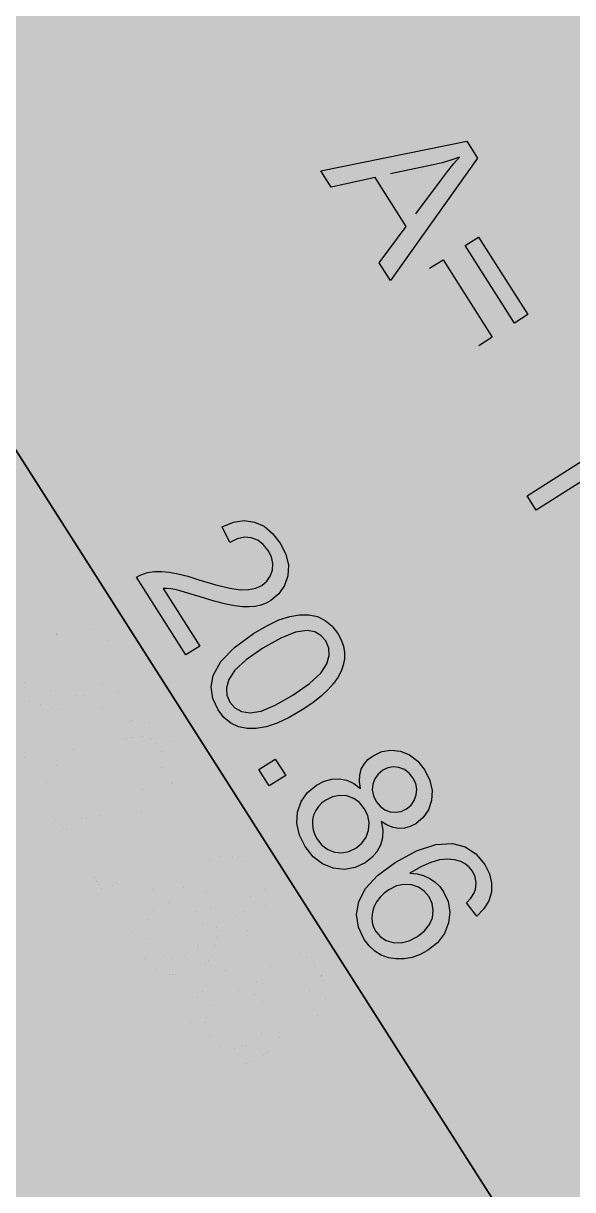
# Model space of a CAD drawing. Extents: x -5280327 to 29700, y -3925683 to 5564800.
# Drawn here: x 19782.6 to 19937.4, y 5512.1 to 5840.6 of the extents above; entities that cross this region are included whole.
import ezdxf

# ---------------------------------------------------------------- set-up
doc = ezdxf.new("R2010")
doc.units = 0
doc.linetypes.add('6', pattern=[2640.874023, 1320.437012, -1320.437012])
doc.layers.get('0').update_dxf_attribs({"linetype": 'CONTINUOUS'})
doc.layers.add('31_PREDIOS_TOTAL', color=7, linetype='CONTINUOUS')
doc.layers.add('LOTES', color=7, linetype='CONTINUOUS')

msp = doc.modelspace()

# ---------------------------------------------------------------- linework, layer by layer
at = {"color": 7, "linetype": '6', "const_width": 10343.08}
msp.add_lwpolyline([(0, 29405.62), (24528.32, 0)], dxfattribs=at)
msp.add_lwpolyline([(0, 29405.62), (24528.32, 0)], dxfattribs=at)
at = {"layer": '31_PREDIOS_TOTAL', "color": 7, "const_width": 0.00153}
for points in [[(19782.15, 5655.06), (19785.33, 5654.09), (19785.33, 5654.09), (19790.11, 5652.63), (19793.99, 5651.69), (19796.96, 5651.26), (19796.96, 5651.26), (19799.32, 5651.29), (19801.35, 5651.69), (19803.05, 5652.48), (19803.05, 5652.48), (19804.45, 5653.64), (19805.44, 5655.08), (19806.02, 5656.79), (19806.02, 5656.79), (19806.13, 5658.64), (19805.73, 5660.49), (19804.81, 5662.34), (19804.81, 5662.34), (19803.45, 5664.04), (19801.87, 5665.23), (19800.07, 5665.91), (19800.07, 5665.91), (19798.12, 5666.05), (19796.12, 5665.61), (19794.07, 5664.59), (19791.84, 5669.03), (19791.84, 5669.03), (19795.05, 5670.31), (19798.11, 5670.74), (19801, 5670.34), (19801, 5670.34), (19803.68, 5669.13), (19806.09, 5667.14), (19808.22, 5664.39), (19808.22, 5664.39), (19809.81, 5661.25), (19810.53, 5658.18), (19810.38, 5655.18), (19810.38, 5655.18), (19809.46, 5652.44), (19807.87, 5650.12), (19805.61, 5648.25), (19805.61, 5648.25), (19804.24, 5647.5), (19802.77, 5646.95), (19801.2, 5646.58), (19801.2, 5646.58), (19799.48, 5646.41), (19797.56, 5646.45), (19795.45, 5646.7), (19795.45, 5646.7), (19792.88, 5647.22), (19789.62, 5648.07), (19785.65, 5649.25), (19785.65, 5649.25), (19782.46, 5650.24)], [(19775.22, 5651.61), (19785.54, 5635.41)], [(19800.7, 5638.95), (19800.7, 5638.95), (19804.44, 5641.14), (19807.84, 5642.74), (19810.9, 5643.75), (19810.9, 5643.75), (19813.69, 5644.21), (19816.29, 5644.19), (19818.69, 5643.67), (19818.69, 5643.67), (19820.86, 5642.64), (19822.78, 5641.05), (19824.44, 5638.92), (19824.44, 5638.92), (19825.4, 5637.15), (19826.04, 5635.37), (19826.34, 5633.58), (19826.34, 5633.58), (19826.32, 5631.8), (19826, 5630.04), (19825.36, 5628.3), (19825.36, 5628.3), (19824.43, 5626.57), (19823.23, 5624.85), (19821.75, 5623.12), (19821.75, 5623.12), (19819.86, 5621.34), (19817.42, 5619.43), (19814.42, 5617.41), (19814.42, 5617.41), (19810.71, 5615.23), (19807.33, 5613.63), (19804.27, 5612.62), (19804.27, 5612.62), (19801.48, 5612.15), (19798.88, 5612.17), (19796.48, 5612.68), (19796.48, 5612.68), (19794.3, 5613.71), (19792.37, 5615.3), (19790.7, 5617.44), (19790.7, 5617.44), (19789.2, 5620.64), (19788.75, 5623.87), (19789.35, 5627.13), (19789.35, 5627.13), (19791.52, 5631.06), (19795.3, 5635), (19800.7, 5638.95)], [(19803.36, 5634.78), (19798.67, 5631.5), (19795.47, 5628.57), (19793.74, 5625.98), (19793.74, 5625.98), (19793.12, 5623.66), (19793.22, 5621.52), (19794.04, 5619.57), (19794.04, 5619.57), (19795.46, 5617.99), (19797.36, 5617), (19799.74, 5616.59), (19799.74, 5616.59), (19802.81, 5617.06), (19806.82, 5618.72), (19811.77, 5621.57), (19811.77, 5621.57), (19816.46, 5624.86), (19819.67, 5627.8), (19821.39, 5630.38), (19821.39, 5630.38), (19822.01, 5632.7), (19821.89, 5634.85), (19821.05, 5636.83), (19821.05, 5636.83), (19819.68, 5638.4), (19817.95, 5639.39), (19815.85, 5639.79), (19815.85, 5639.79), (19812.52, 5639.31), (19808.36, 5637.64), (19803.36, 5634.78)], [(19785.54, 5635.41), (19781.64, 5632.92)], [(19830.81, 5595.25), (19830.81, 5595.25), (19830.53, 5597.23), (19830.62, 5599.04), (19831.06, 5600.67), (19831.06, 5600.67), (19831.85, 5602.12), (19832.96, 5603.4), (19834.39, 5604.5), (19834.39, 5604.5), (19836.85, 5605.66), (19839.42, 5606.08), (19842.1, 5605.77), (19842.1, 5605.77), (19844.69, 5604.72), (19846.97, 5602.94), (19848.95, 5600.43), (19848.95, 5600.43), (19850.39, 5597.56), (19851.03, 5594.71), (19850.87, 5591.87), (19850.87, 5591.87), (19850.01, 5589.26), (19848.53, 5587.09), (19846.43, 5585.34), (19846.43, 5585.34), (19844.88, 5584.54), (19843.29, 5584.09), (19841.66, 5584), (19841.66, 5584), (19840.01, 5584.27), (19838.36, 5584.94), (19836.71, 5585.99), (19836.71, 5585.99), (19837.1, 5583.61), (19837.01, 5581.39), (19836.45, 5579.32), (19836.45, 5579.32), (19835.45, 5577.44), (19834.03, 5575.79), (19832.19, 5574.37), (19832.19, 5574.37), (19829.31, 5573), (19826.3, 5572.49), (19823.16, 5572.84), (19823.16, 5572.84), (19820.15, 5574.02), (19817.52, 5576.04), (19815.26, 5578.89), (19815.26, 5578.89), (19813.64, 5582.14), (19812.93, 5585.38), (19813.13, 5588.62), (19813.13, 5588.62), (19814.16, 5591.61), (19815.93, 5594.14), (19818.44, 5596.21), (19818.44, 5596.21), (19820.59, 5597.33), (19822.74, 5597.93), (19824.88, 5598.02), (19824.88, 5598.02), (19826.97, 5597.6), (19828.94, 5596.68), (19830.81, 5595.25)], [(19802.2, 5600.63), (19806.82, 5603.57), (19809.76, 5598.95), (19805.14, 5596.01), (19802.2, 5600.63)], [(19837.16, 5600.44), (19835.8, 5599.34), (19834.85, 5598.02), (19834.29, 5596.49), (19834.29, 5596.49), (19834.17, 5594.86), (19834.51, 5593.23), (19835.3, 5591.62), (19835.3, 5591.62), (19836.4, 5590.26), (19837.71, 5589.29), (19839.23, 5588.72), (19839.23, 5588.72), (19840.81, 5588.56), (19842.34, 5588.83), (19843.8, 5589.52), (19843.8, 5589.52), (19845.1, 5590.59), (19846.02, 5591.9), (19846.57, 5593.45), (19846.57, 5593.45), (19846.7, 5595.11), (19846.4, 5596.71), (19845.64, 5598.27), (19845.64, 5598.27), (19844.55, 5599.62), (19843.23, 5600.59), (19841.7, 5601.17), (19841.7, 5601.17), (19840.1, 5601.35), (19838.59, 5601.11), (19837.16, 5600.44)], [(19821.08, 5592.03), (19819.99, 5591.21), (19819.05, 5590.22), (19818.24, 5589.07), (19818.24, 5589.07), (19817.65, 5587.8), (19817.33, 5586.45), (19817.29, 5585.02), (19817.29, 5585.02), (19817.5, 5583.6), (19817.94, 5582.25), (19818.62, 5580.96), (19818.62, 5580.96), (19819.99, 5579.27), (19821.63, 5578.07), (19823.55, 5577.36), (19823.55, 5577.36), (19825.58, 5577.17), (19827.56, 5577.55), (19829.51, 5578.49), (19829.51, 5578.49), (19831.21, 5579.88), (19832.41, 5581.56), (19833.11, 5583.52), (19833.11, 5583.52), (19833.28, 5585.61), (19832.88, 5587.64), (19831.92, 5589.62), (19831.92, 5589.62), (19830.56, 5591.29), (19828.93, 5592.47), (19827.01, 5593.16), (19827.01, 5593.16), (19824.97, 5593.34), (19823, 5592.96), (19821.08, 5592.03)], [(19863.61, 5559.25), (19860.73, 5563.09), (19860.73, 5563.09), (19861.91, 5564.42), (19862.74, 5565.67), (19863.22, 5566.83), (19863.22, 5566.83), (19863.43, 5568.62), (19863.15, 5570.34), (19862.37, 5571.99), (19862.37, 5571.99), (19861.46, 5573.15), (19860.38, 5574.06), (19859.12, 5574.7), (19859.12, 5574.7), (19857.29, 5575.21), (19855.29, 5575.35), (19853.12, 5575.13), (19853.12, 5575.13), (19850.69, 5574.45), (19847.9, 5573.21), (19844.75, 5571.41), (19844.75, 5571.41), (19846.78, 5571.23), (19848.64, 5570.74), (19850.35, 5569.94), (19850.35, 5569.94), (19851.86, 5568.89), (19853.16, 5567.64), (19854.25, 5566.19), (19854.25, 5566.19), (19855.56, 5563.41), (19856.03, 5560.47), (19855.67, 5557.38), (19855.67, 5557.38), (19854.49, 5554.4), (19852.52, 5551.82), (19849.76, 5549.61), (19849.76, 5549.61), (19847.64, 5548.47), (19845.43, 5547.69), (19843.13, 5547.27), (19843.13, 5547.27), (19840.85, 5547.23), (19838.7, 5547.59), (19836.69, 5548.35), (19836.69, 5548.35), (19834.87, 5549.48), (19833.26, 5550.96), (19831.89, 5552.77), (19831.89, 5552.77), (19830.28, 5556.2), (19829.77, 5559.75), (19830.35, 5563.41), (19830.35, 5563.41), (19832.24, 5567.12), (19835.66, 5570.79), (19840.61, 5574.44), (19840.61, 5574.44), (19846.66, 5577.74), (19852.05, 5579.52), (19856.79, 5579.77), (19856.79, 5579.77), (19860.35, 5578.81), (19863.38, 5576.85), (19865.87, 5573.87), (19865.87, 5573.87), (19867.18, 5571.27), (19867.81, 5568.67), (19867.75, 5566.09), (19867.75, 5566.09), (19867.02, 5563.6), (19865.64, 5561.32), (19863.61, 5559.25)], [(19838.82, 5566.75), (19837.51, 5565.77), (19836.36, 5564.62), (19835.38, 5563.3), (19835.38, 5563.3), (19834.63, 5561.88), (19834.19, 5560.43), (19834.04, 5558.96), (19834.04, 5558.96), (19834.18, 5557.52), (19834.56, 5556.18), (19835.18, 5554.96), (19835.18, 5554.96), (19836.45, 5553.47), (19838.08, 5552.44), (19840.07, 5551.86), (19840.07, 5551.86), (19842.27, 5551.82), (19844.54, 5552.4), (19846.88, 5553.6), (19846.88, 5553.6), (19848.87, 5555.16), (19850.28, 5556.91), (19851.11, 5558.86), (19851.11, 5558.86), (19851.36, 5560.88), (19851.05, 5562.83), (19850.15, 5564.72), (19850.15, 5564.72), (19848.83, 5566.32), (19847.18, 5567.45), (19845.21, 5568.13), (19845.21, 5568.13), (19843.08, 5568.27), (19840.95, 5567.81), (19838.82, 5566.75)]]:
    msp.add_lwpolyline(points, dxfattribs=at)
at = {"layer": '31_PREDIOS_TOTAL', "color": 7}
for points in [[(19866.48, 5799.12, 33030.86), (19907.61, 5807.41, 33030.86), (19910.6, 5802.69, 33030.86), (19886.12, 5768.17, 33030.86), (19882.96, 5773.16, 33030.86), (19890.52, 5783.37, 33030.86), (19881.75, 5797.2, 33030.86), (19869.43, 5794.47, 33030.86), (19866.48, 5799.12, 33030.86)], [(19893.23, 5786.98, 33030.86), (19900.2, 5796.25, 33030.86), (19900.2, 5796.25, 33030.86), (19902.2, 5798.87, 33030.86), (19903.99, 5801.1, 33030.86), (19905.56, 5802.95, 33030.86), (19905.56, 5802.95, 33030.86), (19903.15, 5802.08, 33030.86), (19900.66, 5801.34, 33030.86), (19898.12, 5800.72, 33030.86), (19886.11, 5798.19, 33030.86)], [(19921.01, 5756.17, 33030.86), (19907.15, 5778.01, 33030.86), (19910.94, 5780.41, 33030.86), (19924.8, 5758.58, 33030.86), (19921.01, 5756.17, 33030.86)], [(19897.12, 5771.64, 33030.86), (19900.91, 5774.04, 33030.86), (19914.77, 5752.21, 33030.86), (19910.98, 5749.8, 33030.86)], [(19927.18, 5703.48, 33030.86), (19924.61, 5707.54, 33030.86), (19950.48, 5723.96, 33030.86), (19950.48, 5723.96, 33030.86), (19948.86, 5724.45, 33030.86), (19947.12, 5725.14, 33030.86), (19945.24, 5726.03, 33030.86), (19945.24, 5726.03, 33030.86), (19943.41, 5727.02, 33030.86), (19941.81, 5728, 33030.86), (19940.43, 5728.98, 33030.86), (19944.35, 5731.47, 33030.86), (19944.35, 5731.47, 33030.86), (19946.88, 5730.02, 33030.86), (19949.43, 5728.85, 33030.86), (19952.01, 5727.98, 33030.86), (19952.01, 5727.98, 33030.86), (19954.49, 5727.4, 33030.86), (19956.73, 5727.13, 33030.86), (19958.73, 5727.17, 33030.86), (19960.39, 5724.56, 33030.86), (19927.18, 5703.48, 33030.86)], [(19832.34, 5665.21, 33030.86), (19828.44, 5662.73, 33030.86), (19814.54, 5684.56, 33030.86), (19814.54, 5684.56, 33030.86), (19815.52, 5685.14, 33030.86), (19816.56, 5685.58, 33030.86), (19817.66, 5685.88, 33030.86), (19817.66, 5685.88, 33030.86), (19819.56, 5686.16, 33030.86), (19821.59, 5686.2, 33030.86), (19823.75, 5686.01, 33030.86), (19823.75, 5686.01, 33030.86), (19826.16, 5685.57, 33030.86), (19828.96, 5684.86, 33030.86), (19832.13, 5683.89, 33030.86), (19832.13, 5683.89, 33030.86), (19836.91, 5682.43, 33030.86), (19840.79, 5681.49, 33030.86), (19843.76, 5681.06, 33030.86), (19843.76, 5681.06, 33030.86), (19846.12, 5681.09, 33030.86), (19848.15, 5681.49, 33030.86), (19849.85, 5682.28, 33030.86), (19849.85, 5682.28, 33030.86), (19851.25, 5683.44, 33030.86), (19852.24, 5684.88, 33030.86), (19852.82, 5686.59, 33030.86), (19852.82, 5686.59, 33030.86), (19852.93, 5688.44, 33030.86), (19852.53, 5690.29, 33030.86), (19851.61, 5692.14, 33030.86), (19851.61, 5692.14, 33030.86), (19850.26, 5693.84, 33030.86), (19848.68, 5695.03, 33030.86), (19846.87, 5695.71, 33030.86), (19846.87, 5695.71, 33030.86), (19844.92, 5695.85, 33030.86), (19842.92, 5695.41, 33030.86), (19840.87, 5694.39, 33030.86), (19838.64, 5698.83, 33030.86), (19838.64, 5698.83, 33030.86), (19841.85, 5700.11, 33030.86), (19844.91, 5700.54, 33030.86), (19847.8, 5700.14, 33030.86), (19847.8, 5700.14, 33030.86), (19850.48, 5698.93, 33030.86), (19852.89, 5696.95, 33030.86), (19855.03, 5694.19, 33030.86), (19855.03, 5694.19, 33030.86), (19856.61, 5691.05, 33030.86), (19857.33, 5687.99, 33030.86), (19857.18, 5684.99, 33030.86), (19857.18, 5684.99, 33030.86), (19856.27, 5682.24, 33030.86), (19854.68, 5679.93, 33030.86), (19852.41, 5678.05, 33030.86), (19852.41, 5678.05, 33030.86), (19851.04, 5677.31, 33030.86), (19849.57, 5676.75, 33030.86), (19848, 5676.38, 33030.86), (19848, 5676.38, 33030.86), (19846.28, 5676.21, 33030.86), (19844.36, 5676.25, 33030.86), (19842.25, 5676.51, 33030.86), (19842.25, 5676.51, 33030.86), (19839.69, 5677.03, 33030.86), (19836.42, 5677.88, 33030.86), (19832.45, 5679.06, 33030.86), (19832.45, 5679.06, 33030.86), (19829.26, 5680.04, 33030.86), (19826.88, 5680.72, 33030.86), (19825.31, 5681.1, 33030.86), (19825.31, 5681.1, 33030.86), (19824.17, 5681.28, 33030.86), (19823.07, 5681.39, 33030.86), (19822.02, 5681.41, 33030.86), (19832.34, 5665.21, 33030.86)], [(19847.5, 5668.75, 33030.86), (19847.5, 5668.75, 33030.86), (19851.24, 5670.94, 33030.86), (19854.64, 5672.54, 33030.86), (19857.7, 5673.55, 33030.86), (19857.7, 5673.55, 33030.86), (19860.5, 5674.02, 33030.86), (19863.09, 5673.99, 33030.86), (19865.49, 5673.48, 33030.86), (19865.49, 5673.48, 33030.86), (19867.67, 5672.44, 33030.86), (19869.58, 5670.86, 33030.86), (19871.24, 5668.73, 33030.86), (19871.24, 5668.73, 33030.86), (19872.21, 5666.95, 33030.86), (19872.84, 5665.17, 33030.86), (19873.14, 5663.38, 33030.86), (19873.14, 5663.38, 33030.86), (19873.13, 5661.6, 33030.86), (19872.8, 5659.84, 33030.86), (19872.16, 5658.1, 33030.86), (19872.16, 5658.1, 33030.86), (19871.24, 5656.37, 33030.86), (19870.03, 5654.65, 33030.86), (19868.56, 5652.92, 33030.86), (19868.56, 5652.92, 33030.86), (19866.67, 5651.14, 33030.86), (19864.22, 5649.23, 33030.86), (19861.22, 5647.21, 33030.86), (19861.22, 5647.21, 33030.86), (19857.51, 5645.03, 33030.86), (19854.13, 5643.44, 33030.86), (19851.08, 5642.42, 33030.86), (19851.08, 5642.42, 33030.86), (19848.28, 5641.95, 33030.86), (19845.69, 5641.97, 33030.86), (19843.28, 5642.48, 33030.86), (19843.28, 5642.48, 33030.86), (19841.1, 5643.52, 33030.86), (19839.18, 5645.1, 33030.86), (19837.51, 5647.25, 33030.86), (19837.51, 5647.25, 33030.86), (19836, 5650.44, 33030.86), (19835.55, 5653.67, 33030.86), (19836.15, 5656.93, 33030.86), (19836.15, 5656.93, 33030.86), (19838.32, 5660.86, 33030.86), (19842.11, 5664.8, 33030.86), (19847.5, 5668.75, 33030.86)], [(19850.16, 5664.58, 33030.86), (19845.48, 5661.3, 33030.86), (19842.27, 5658.37, 33030.86), (19840.54, 5655.78, 33030.86), (19840.54, 5655.78, 33030.86), (19839.92, 5653.46, 33030.86), (19840.02, 5651.32, 33030.86), (19840.84, 5649.37, 33030.86), (19840.84, 5649.37, 33030.86), (19842.27, 5647.8, 33030.86), (19844.16, 5646.8, 33030.86), (19846.54, 5646.39, 33030.86), (19846.54, 5646.39, 33030.86), (19849.62, 5646.87, 33030.86), (19853.63, 5648.53, 33030.86), (19858.57, 5651.38, 33030.86), (19858.57, 5651.38, 33030.86), (19863.26, 5654.66, 33030.86), (19866.47, 5657.6, 33030.86), (19868.19, 5660.18, 33030.86), (19868.19, 5660.18, 33030.86), (19868.81, 5662.5, 33030.86), (19868.7, 5664.65, 33030.86), (19867.86, 5666.63, 33030.86), (19867.86, 5666.63, 33030.86), (19866.49, 5668.2, 33030.86), (19864.75, 5669.19, 33030.86), (19862.65, 5669.59, 33030.86), (19862.65, 5669.59, 33030.86), (19859.33, 5669.11, 33030.86), (19855.16, 5667.44, 33030.86), (19850.16, 5664.58, 33030.86)], [(19877.61, 5625.05, 33030.86), (19877.61, 5625.05, 33030.86), (19877.34, 5627.04, 33030.86), (19877.42, 5628.84, 33030.86), (19877.87, 5630.47, 33030.86), (19877.87, 5630.47, 33030.86), (19878.65, 5631.92, 33030.86), (19879.76, 5633.2, 33030.86), (19881.19, 5634.3, 33030.86), (19881.19, 5634.3, 33030.86), (19883.65, 5635.46, 33030.86), (19886.22, 5635.88, 33030.86), (19888.9, 5635.57, 33030.86), (19888.9, 5635.57, 33030.86), (19891.49, 5634.52, 33030.86), (19893.77, 5632.74, 33030.86), (19895.75, 5630.24, 33030.86), (19895.75, 5630.24, 33030.86), (19897.19, 5627.36, 33030.86), (19897.83, 5624.51, 33030.86), (19897.67, 5621.67, 33030.86), (19897.67, 5621.67, 33030.86), (19896.81, 5619.06, 33030.86), (19895.33, 5616.89, 33030.86), (19893.23, 5615.14, 33030.86), (19893.23, 5615.14, 33030.86), (19891.68, 5614.34, 33030.86), (19890.09, 5613.89, 33030.86), (19888.47, 5613.8, 33030.86), (19888.47, 5613.8, 33030.86), (19886.82, 5614.07, 33030.86), (19885.16, 5614.74, 33030.86), (19883.51, 5615.79, 33030.86), (19883.51, 5615.79, 33030.86), (19883.9, 5613.42, 33030.86), (19883.82, 5611.19, 33030.86), (19883.26, 5609.12, 33030.86), (19883.26, 5609.12, 33030.86), (19882.25, 5607.24, 33030.86), (19880.83, 5605.59, 33030.86), (19879, 5604.17, 33030.86), (19879, 5604.17, 33030.86), (19876.11, 5602.8, 33030.86), (19873.1, 5602.29, 33030.86), (19869.97, 5602.64, 33030.86), (19869.97, 5602.64, 33030.86), (19866.96, 5603.83, 33030.86), (19864.32, 5605.84, 33030.86), (19862.06, 5608.69, 33030.86), (19862.06, 5608.69, 33030.86), (19860.44, 5611.94, 33030.86), (19859.73, 5615.19, 33030.86), (19859.93, 5618.42, 33030.86), (19859.93, 5618.42, 33030.86), (19860.96, 5621.41, 33030.86), (19862.73, 5623.95, 33030.86), (19865.25, 5626.02, 33030.86), (19865.25, 5626.02, 33030.86), (19867.39, 5627.13, 33030.86), (19869.54, 5627.73, 33030.86), (19871.68, 5627.82, 33030.86), (19871.68, 5627.82, 33030.86), (19873.77, 5627.4, 33030.86), (19875.75, 5626.48, 33030.86), (19877.61, 5625.05, 33030.86)], [(19849, 5630.43, 33030.86), (19853.62, 5633.37, 33030.86), (19856.57, 5628.75, 33030.86), (19851.95, 5625.81, 33030.86), (19849, 5630.43, 33030.86)], [(19883.97, 5630.24, 33030.86), (19882.61, 5629.14, 33030.86), (19881.65, 5627.82, 33030.86), (19881.1, 5626.29, 33030.86), (19881.1, 5626.29, 33030.86), (19880.98, 5624.66, 33030.86), (19881.31, 5623.03, 33030.86), (19882.11, 5621.42, 33030.86), (19882.11, 5621.42, 33030.86), (19883.21, 5620.06, 33030.86), (19884.51, 5619.09, 33030.86), (19886.03, 5618.52, 33030.86), (19886.03, 5618.52, 33030.86), (19887.62, 5618.36, 33030.86), (19889.14, 5618.63, 33030.86), (19890.6, 5619.32, 33030.86), (19890.6, 5619.32, 33030.86), (19891.9, 5620.39, 33030.86), (19892.82, 5621.7, 33030.86), (19893.37, 5623.26, 33030.86), (19893.37, 5623.26, 33030.86), (19893.51, 5624.91, 33030.86), (19893.2, 5626.51, 33030.86), (19892.44, 5628.07, 33030.86), (19892.44, 5628.07, 33030.86), (19891.35, 5629.42, 33030.86), (19890.04, 5630.39, 33030.86), (19888.5, 5630.97, 33030.86), (19888.5, 5630.97, 33030.86), (19886.9, 5631.15, 33030.86), (19885.39, 5630.91, 33030.86), (19883.97, 5630.24, 33030.86)], [(19867.88, 5621.83, 33030.86), (19866.79, 5621.01, 33030.86), (19865.85, 5620.02, 33030.86), (19865.04, 5618.87, 33030.86), (19865.04, 5618.87, 33030.86), (19864.45, 5617.6, 33030.86), (19864.13, 5616.25, 33030.86), (19864.09, 5614.83, 33030.86), (19864.09, 5614.83, 33030.86), (19864.3, 5613.4, 33030.86), (19864.75, 5612.05, 33030.86), (19865.42, 5610.77, 33030.86), (19865.42, 5610.77, 33030.86), (19866.79, 5609.07, 33030.86), (19868.44, 5607.87, 33030.86), (19870.35, 5607.16, 33030.86), (19870.35, 5607.16, 33030.86), (19872.38, 5606.97, 33030.86), (19874.37, 5607.35, 33030.86), (19876.31, 5608.29, 33030.86), (19876.31, 5608.29, 33030.86), (19878.01, 5609.68, 33030.86), (19879.21, 5611.36, 33030.86), (19879.91, 5613.33, 33030.86), (19879.91, 5613.33, 33030.86), (19880.08, 5615.41, 33030.86), (19879.68, 5617.45, 33030.86), (19878.72, 5619.43, 33030.86), (19878.72, 5619.43, 33030.86), (19877.37, 5621.09, 33030.86), (19875.73, 5622.27, 33030.86), (19873.81, 5622.96, 33030.86), (19873.81, 5622.96, 33030.86), (19871.78, 5623.14, 33030.86), (19869.8, 5622.76, 33030.86), (19867.88, 5621.83, 33030.86)], [(19910.41, 5589.06, 33030.86), (19907.53, 5592.89, 33030.86), (19907.53, 5592.89, 33030.86), (19908.71, 5594.22, 33030.86), (19909.55, 5595.47, 33030.86), (19910.02, 5596.63, 33030.86), (19910.02, 5596.63, 33030.86), (19910.23, 5598.43, 33030.86), (19909.95, 5600.15, 33030.86), (19909.18, 5601.79, 33030.86), (19909.18, 5601.79, 33030.86), (19908.27, 5602.95, 33030.86), (19907.18, 5603.86, 33030.86), (19905.93, 5604.51, 33030.86), (19905.93, 5604.51, 33030.86), (19904.1, 5605.01, 33030.86), (19902.1, 5605.15, 33030.86), (19899.93, 5604.93, 33030.86), (19899.93, 5604.93, 33030.86), (19897.49, 5604.25, 33030.86), (19894.7, 5603.01, 33030.86), (19891.55, 5601.21, 33030.86), (19891.55, 5601.21, 33030.86), (19893.58, 5601.03, 33030.86), (19895.45, 5600.54, 33030.86), (19897.15, 5599.74, 33030.86), (19897.15, 5599.74, 33030.86), (19898.66, 5598.69, 33030.86), (19899.97, 5597.44, 33030.86), (19901.06, 5595.99, 33030.86), (19901.06, 5595.99, 33030.86), (19902.36, 5593.21, 33030.86), (19902.83, 5590.27, 33030.86), (19902.47, 5587.18, 33030.86), (19902.47, 5587.18, 33030.86), (19901.29, 5584.21, 33030.86), (19899.33, 5581.62, 33030.86), (19896.57, 5579.42, 33030.86), (19896.57, 5579.42, 33030.86), (19894.45, 5578.28, 33030.86), (19892.24, 5577.5, 33030.86), (19889.93, 5577.08, 33030.86), (19889.93, 5577.08, 33030.86), (19887.65, 5577.04, 33030.86), (19885.51, 5577.4, 33030.86), (19883.5, 5578.16, 33030.86), (19883.5, 5578.16, 33030.86), (19881.67, 5579.29, 33030.86), (19880.07, 5580.76, 33030.86), (19878.69, 5582.57, 33030.86), (19878.69, 5582.57, 33030.86), (19877.08, 5586.01, 33030.86), (19876.57, 5589.55, 33030.86), (19877.15, 5593.21, 33030.86), (19877.15, 5593.21, 33030.86), (19879.04, 5596.92, 33030.86), (19882.46, 5600.59, 33030.86), (19887.41, 5604.24, 33030.86), (19887.41, 5604.24, 33030.86), (19893.46, 5607.55, 33030.86), (19898.86, 5609.32, 33030.86), (19903.59, 5609.57, 33030.86), (19903.59, 5609.57, 33030.86), (19907.15, 5608.62, 33030.86), (19910.18, 5606.65, 33030.86), (19912.67, 5603.67, 33030.86), (19912.67, 5603.67, 33030.86), (19913.98, 5601.07, 33030.86), (19914.61, 5598.48, 33030.86), (19914.55, 5595.89, 33030.86), (19914.55, 5595.89, 33030.86), (19913.82, 5593.4, 33030.86), (19912.44, 5591.13, 33030.86), (19910.41, 5589.06, 33030.86)], [(19885.62, 5596.55, 33030.86), (19884.31, 5595.57, 33030.86), (19883.16, 5594.43, 33030.86), (19882.18, 5593.11, 33030.86), (19882.18, 5593.11, 33030.86), (19881.43, 5591.68, 33030.86), (19880.99, 5590.24, 33030.86), (19880.85, 5588.76, 33030.86), (19880.85, 5588.76, 33030.86), (19880.98, 5587.32, 33030.86), (19881.36, 5585.99, 33030.86), (19881.98, 5584.76, 33030.86), (19881.98, 5584.76, 33030.86), (19883.25, 5583.28, 33030.86), (19884.88, 5582.24, 33030.86), (19886.87, 5581.66, 33030.86), (19886.87, 5581.66, 33030.86), (19889.07, 5581.62, 33030.86), (19891.34, 5582.2, 33030.86), (19893.68, 5583.4, 33030.86), (19893.68, 5583.4, 33030.86), (19895.67, 5584.96, 33030.86), (19897.08, 5586.71, 33030.86), (19897.91, 5588.67, 33030.86), (19897.91, 5588.67, 33030.86), (19898.17, 5590.69, 33030.86), (19897.85, 5592.64, 33030.86), (19896.96, 5594.52, 33030.86), (19896.96, 5594.52, 33030.86), (19895.63, 5596.12, 33030.86), (19893.98, 5597.26, 33030.86), (19892.02, 5597.93, 33030.86), (19892.02, 5597.93, 33030.86), (19889.89, 5598.07, 33030.86), (19887.76, 5597.61, 33030.86), (19885.62, 5596.55, 33030.86)]]:
    msp.add_polyline3d(points, dxfattribs=at)
at = {"layer": 'LOTES', "color": 7}
for points in [[(19844.81, 6129.87, 33030.86), (19623.86, 5966.43, 33030.86), (20062.77, 5277.15, 33030.86), (20284.57, 5439.24, 33030.86), (19844.81, 6129.87, 33030.86)], [(19623.86, 5966.43, 33030.86), (19402.91, 5802.99, 33030.86), (19840.96, 5115.05, 33030.86), (20062.77, 5277.15, 33030.86), (19623.86, 5966.43, 33030.86)], [(19623.86, 5966.43, 66061.73), (20432.39, 4696.67, 66061.73)]]:
    msp.add_polyline3d(points, dxfattribs=at)

doc.saveas('drawing.dxf')
